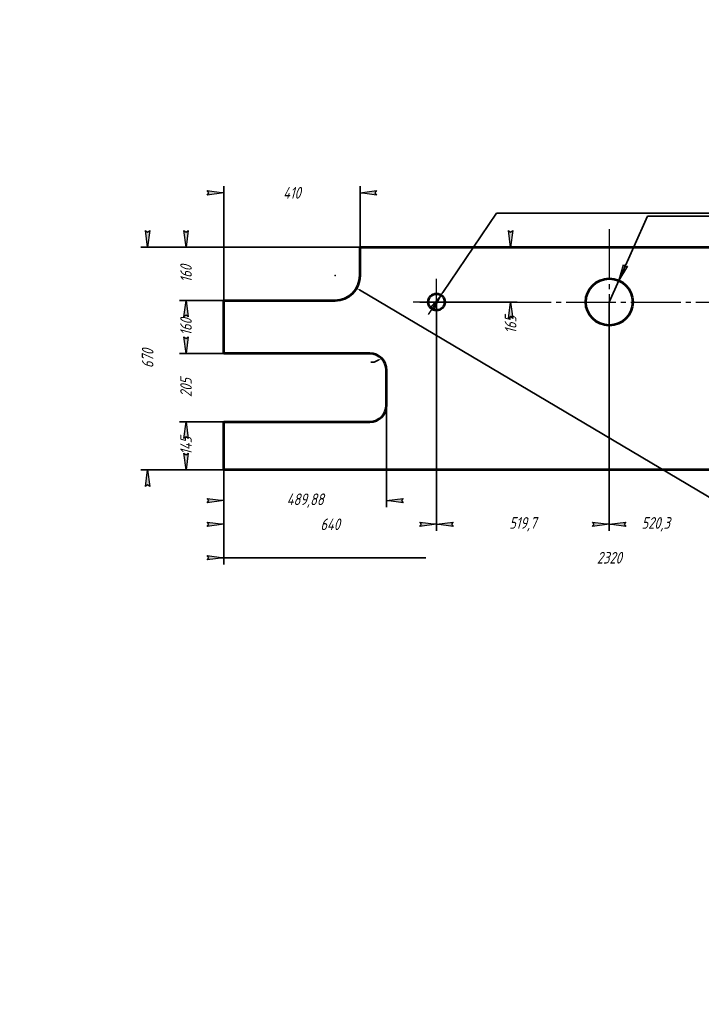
# Model space of a CAD drawing. Header units: millimetres. Extents: x 0 to 420, y 0 to 297.
# Drawn here: x 0 to 205.4, y 0 to 297 of the extents above; entities that cross this region are included whole.
import ezdxf

# ---------------------------------------------------------------- set-up
doc = ezdxf.new("R2010")
doc.units = ezdxf.units.MM
for name, pattern in [('K5LT_AXLED', [19.5, 15, -1.5, 1.5, -1.5]), ('K5LT_BASIC', [0]), ('K5LT_THIN', [0])]:
    doc.linetypes.add(name, pattern=pattern)
doc.layers.add('Системный слой', color=7, linetype='Continuous')
doc.styles.add('KDIMTEXTSTYLE', font='GOST_AU.SHX', dxfattribs={"width": 0.96, "oblique": 15, "height": 5})
doc.dimstyles.new('KDIMSTYLE (0.10)', dxfattribs={"dimtxt": 5, "dimasz": 1, "dimexe": 2, "dimexo": 0.0625, "dimgap": 1, "dimtad": 1, "dimlfac": 10, "dimtxsty": 'KDIMTEXTSTYLE', "dimsah": 1, "dimcen": 0.09, "dimdle": 1, "dimadec": 0, "dimazin": 0, "dimtfac": 0.667, "dimtmove": 0, "dimatfit": 3, "dimfxl": 1, "dimtvp": 1, "dimtolj": 1, "dimtzin": 0, "dimarcsym": 0})

# ---------------------------------------------------------------- blocks, each defined once
blk = doc.blocks.new('KDIMARROW_01')
at = {"layer": 'Системный слой'}
blk.add_hatch(color=0, dxfattribs=at).paths.add_polyline_path([(-5, -0.6582624912261956), (0, 0), (-5, 0.658262491226197), (-4.5, 5.51091059616309e-16)])
at = {"layer": 'Системный слой', "color": 0, "linetype": 'K5LT_THIN', "lineweight": 18}
for p, q in [((-4.5, 5.51091059616309e-16), (-5, 0.658262491226197)), ((-5, 0.658262491226197), (0, 0)), ((0, 0), (-5, -0.6582624912261956)), ((-5, -0.6582624912261956), (-4.5, 5.51091059616309e-16)), ((0, 0), (-1, 0))]:
    blk.add_line(p, q, dxfattribs=at)
blk = doc.blocks.new('U2')
at = {"layer": 'Системный слой', "color": 30, "linetype": 'K5LT_AXLED', "lineweight": 18, "true_color": 0xff8000}
for q in [(125.3901398398893, 219.1067949864414), (118.3901398398893, 212.1067949864414), (226.3901398398428, 212.1067949864414), (125.3901398398893, 205.1067949864414)]:
    blk.add_line((125.3901398398893, 212.1067949864414), q, dxfattribs=at)
blk = doc.blocks.new('KDIMARROW_02')
at = {"layer": 'Системный слой'}
blk.add_hatch(color=0, dxfattribs=at).paths.add_polyline_path([(4.5, -5.51091059616309e-16), (5, 0.6582624912261956), (0, 0), (5, -0.658262491226197)])
at = {"layer": 'Системный слой', "color": 0, "linetype": 'K5LT_THIN', "lineweight": 18}
for p, q in [((0, 0), (-1, 0)), ((5, 0.6582624912261956), (0, 0)), ((0, 0), (5, -0.658262491226197)), ((0, 0), (7, -8.572527594031472e-16)), ((4.5, -5.51091059616309e-16), (5, 0.6582624912261956)), ((5, -0.658262491226197), (4.5, -5.51091059616309e-16))]:
    blk.add_line(p, q, dxfattribs=at)

msp = doc.modelspace()

# ---------------------------------------------------------------- linework, layer by layer
at = {"layer": 'Системный слой', "color": 30, "linetype": 'K5LT_AXLED', "lineweight": 18, "true_color": 0xff8000}
msp.add_line((177.390139839866, 234.0000000000181), (177.3901398398661, 155.0067949864414), dxfattribs=at)
at = {"layer": 'Системный слой', "color": 150, "linetype": 'K5LT_BASIC', "lineweight": 40, "true_color": 0x0080ff}
for p, q in [((102.3901398398893, 228.6067949864595), (252.3901398398428, 228.6067949864414)), ((102.3901398398893, 220.1067949864414), (102.3901398398893, 228.6067949864595)), ((61.39013983988933, 212.6067949864414), (94.89013983988934, 212.6067949864414)), ((61.39013983988934, 196.606794986488), (61.39013983988933, 212.6067949864414)), ((105.3782256279108, 196.606794986488), (61.39013983988934, 196.606794986488)), ((110.3782256279108, 181.1067949864414), (110.3782256279108, 191.606794986488)), ((61.39013983988934, 176.1067949864414), (105.3782256279108, 176.1067949864414)), ((61.39013983988934, 161.6067949864414), (61.39013983988934, 176.1067949864414)), ((293.3901398398428, 161.6067949864414), (61.39013983988934, 161.6067949864414))]:
    msp.add_line(p, q, dxfattribs=at)
for centre, radius in [((177.3840394452396, 212.1076489195991), 7.050000000000001), ((125.3901398398893, 212.1067949864414), 2.5)]:
    msp.add_circle(centre, radius, dxfattribs=at)
for centre, radius, start, end in [((94.89013983988934, 220.1067949864414), 7.5, 270.0000000000001, 0), ((105.3782256279108, 191.606794986488), 5, 0, 90), ((105.3782256279108, 181.1067949864414), 5, 270, 0)]:
    msp.add_arc(centre, radius, start, end, dxfattribs=at)

# ---------------------------------------------------------------- block references
at = {"layer": 'Системный слой'}
msp.add_blockref('U2', (0, 0), dxfattribs=at)

# ---------------------------------------------------------------- dimensions: what is measured, and where the dimension line sits
at = {"layer": 'Системный слой', "color": 7}
for base, p1, p2, location in [((61.39013983988933, 244.9478612978439), (102.3901398398893, 228.6067949864595), (61.39013983988933, 212.6067949864414), (81.89013983988934, 244.9478612978439)), ((125.3901398398893, 145.2596226390732), (177.3599021026227, 212.0913992792483), (125.3901398398893, 212.1067949864414), (151.375020971256, 145.2596226390732)), ((177.3599021026227, 145.2596226390732), (229.3901398398428, 212.1067949864414), (177.3599021026227, 212.0913992792483), (191.3599021026227, 145.2596226390732)), ((61.39013983988934, 145.2596226390732), (125.3901398398893, 205.534479465953), (61.39013983988934, 161.6067949864414), (93.39013983988934, 145.2596226390732)), ((61.39013983988934, 152.3627098987749), (110.3782256279108, 182.6969022948276), (61.39013983988934, 175.3383568606653), (85.88418273390008, 152.3627098987749)), ((61.39013983988934, 135.1891572870695), (293.3901398398428, 161.6067949864414), (61.39013983988934, 161.6067949864414), (177.3901398398661, 135.1891572870695))]:
    msp.add_linear_dim(base=base, p1=p1, p2=p2, location=location, dimstyle='KDIMSTYLE (0.10)', override={"dimexo": 0, "dimpost": '\\H3.5;\\W0.965;\\Q15;<>', "dimblk1": 'KDIMARROW_01', "dimblk2": 'KDIMARROW_01', "dimse1": 0, "dimse2": 0, "dimclrt": 7, "dimtolj": 1}, dxfattribs=at).render()
msp.add_diameter_dim(center=(125.39013983988934, 212.1067949864414), radius=2.5000000000000018, location=(143.4831433248441, 238.8764631561228), dimstyle='KDIMSTYLE (0.10)', override={"dimtih": 1, "dimtoh": 1, "dimpost": '\\H3.5;\\W0.965;\\Q15;∅<>\\H3.5;\\W0.965;\\Q15;\\Q15;H12', "dimblk1": 'KDIMARROW_02', "dimblk2": 'KDIMARROW_02', "dimclrt": 7, "dimtmove": 1, "dimatfit": 2, "dimtolj": 1}, dxfattribs=at).render()
msp.add_diameter_dim(center=(177.38403944523958, 212.10764891959914), radius=7.050000000000012, location=(188.9098394796877, 237.9414631618797), text='\\H3.5;\\W0.965;\\Q15;∅\\H3.5;\\W0.965;\\Q15;\\Q15;140', dimstyle='KDIMSTYLE (0.10)', override={"dimtih": 1, "dimtoh": 1, "dimblk1": 'KDIMARROW_01', "dimblk2": 'KDIMARROW_01', "dimclrt": 7, "dimtmove": 1, "dimatfit": 2, "dimtolj": 1}, dxfattribs=at).render()
for base, p1, p2, location in [((38.48467722611251, 161.6067949864414), (102.3901398398893, 228.6067949864595), (65.39013983988934, 161.6067949864414), (38.48467722611251, 195.1067949864504)), ((50.02526025736313, 212.6067949864414), (102.3901398398893, 228.6067949864595), (65.39013983988934, 212.6067949864414), (50.02526025736313, 220.6067949864504)), ((147.6820835971411, 212.1067949864414), (102.3901398398893, 228.6067949864595), (120.3901398398893, 212.1067949864414), (147.6820835971411, 205.2842742535617)), ((50.02526025736313, 212.6067949864414), (65.39013983988934, 196.6067949864879), (65.39013983988934, 212.6067949864414), (50.02526025736313, 204.6067949864646)), ((50.02526025736313, 176.1067949864414), (65.39013983988934, 196.6067949864879), (61.39013983988934, 176.1067949864414), (50.02526025736313, 186.3567949864646)), ((50.02526025736313, 176.1067949864414), (65.39013983988934, 161.6067949864414), (63.29386084085547, 176.1067949864414), (50.02526025736313, 168.8567949864414))]:
    msp.add_linear_dim(base=base, p1=p1, p2=p2, angle=90, location=location, dimstyle='KDIMSTYLE (0.10)', override={"dimexo": 0, "dimpost": '\\H3.5;\\W0.965;\\Q15;<>', "dimblk1": 'KDIMARROW_01', "dimblk2": 'KDIMARROW_01', "dimse1": 0, "dimse2": 0, "dimclrt": 7, "dimtolj": 1}, dxfattribs=at).render()
for center, mpoint, override in [((94.89013983988934, 220.1067949864414), (101.3417127224644, 216.2822417653681), {"dimpost": '\\H3.5;\\W0.965;\\Q15;R<>\\X\\H3.5;\\W0.965;\\Q15;\\Q15;2 рад.', "dimblk2": 'KDIMARROW_01', "dimclrt": 7, "dimtofl": 0, "dimtolj": 1}), ((104.4297577461749, 192.9301516915201), (108.9137595338435, 195.1423288924207), {"dimtih": 1, "dimtoh": 1, "dimpost": '\\H3.5;\\W0.965;\\Q15;R<>\\X\\H3.5;\\W0.965;\\Q15;\\Q15;4 рад.', "dimblk2": 'KDIMARROW_01', "dimclrt": 7, "dimtmove": 1, "dimtolj": 1})]:
    msp.add_radius_dim(center=center, mpoint=mpoint, dimstyle='KDIMSTYLE (0.10)', override=override, dxfattribs=at).render()

doc.saveas('drawing.dxf')
